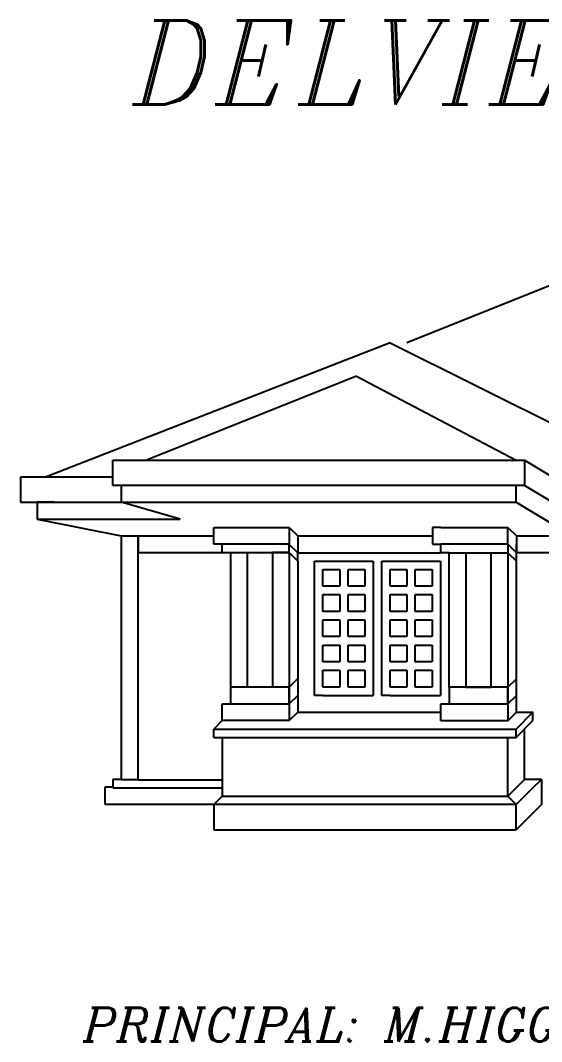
# Model space of a CAD drawing. Extents: x -179 to 299, y -6 to 250.
# Drawn here: x -178.8 to -54.7, y 6.4 to 249.6 of the extents above; entities that cross this region are included whole.
import ezdxf

# ---------------------------------------------------------------- set-up
doc = ezdxf.new("R2010")
doc.units = 0
doc.header["$LTSCALE"] = 20
doc.layers.add('1', color=7, linetype='CONTINUOUS')
doc.styles.add('ITALICC', font='ITALICC')

# ---------------------------------------------------------------- blocks, each defined once
blk = doc.blocks.new('HOUSE_EL-G5')
at = {"layer": '1', "color": 7}
for p, q in [((-78.73, 128.86), (-62.73, 128.86)), ((-62.73, 124.86), (-62.73, 128.86)), ((-62.73, 128.86), (-60.73, 126.86)), ((-60.73, 126.86), (-60.73, 122.86)), ((-62.73, 124.86), (-78.73, 124.86))]:
    blk.add_line(p, q, dxfattribs=at)
blk = doc.blocks.new('HOUSE_EL-G4')
at = {"layer": '1'}
blk.add_blockref('HOUSE_EL-G5', (0, 0), dxfattribs=at)
blk = doc.blocks.new('HOUSE_EL-G19')
at = {"layer": '1', "color": 3}
for p, q in [((-90.8, 118.87), (-86.8, 118.87)), ((-86.8, 114.87), (-90.8, 114.87)), ((-90.8, 112.87), (-86.8, 112.87))]:
    blk.add_line(p, q, dxfattribs=at)
blk = doc.blocks.new('HOUSE_EL-G15')
at = {"layer": '1', "color": 3}
for p, q in [((-90.8, 114.87), (-90.8, 118.87)), ((-86.8, 118.87), (-86.8, 114.87)), ((-90.8, 108.87), (-90.8, 112.87)), ((-86.8, 112.87), (-86.8, 108.87)), ((-86.8, 108.87), (-90.8, 108.87)), ((-90.8, 106.87), (-86.8, 106.87)), ((-90.8, 102.87), (-90.8, 106.87)), ((-86.8, 106.87), (-86.8, 102.87)), ((-86.8, 102.87), (-90.8, 102.87)), ((-90.8, 100.87), (-86.8, 100.87)), ((-90.8, 96.87), (-90.8, 100.87)), ((-86.8, 100.87), (-86.8, 96.87)), ((-86.8, 96.87), (-90.8, 96.87)), ((-90.8, 94.87), (-86.8, 94.87)), ((-90.8, 90.87), (-90.8, 94.87)), ((-86.8, 94.87), (-86.8, 90.87)), ((-86.8, 90.87), (-90.8, 90.87))]:
    blk.add_line(p, q, dxfattribs=at)
at = {"layer": '1'}
blk.add_blockref('HOUSE_EL-G19', (0, 0), dxfattribs=at)
blk = doc.blocks.new('HOUSE_EL-G20')
at = {"layer": '1', "color": 3}
for p, q in [((-84.8, 118.87), (-80.8, 118.87)), ((-80.8, 114.87), (-84.8, 114.87)), ((-84.8, 112.87), (-80.8, 112.87))]:
    blk.add_line(p, q, dxfattribs=at)
blk = doc.blocks.new('HOUSE_EL-G16')
at = {"layer": '1', "color": 3}
for p, q in [((-84.8, 114.87), (-84.8, 118.87)), ((-80.8, 118.87), (-80.8, 114.87)), ((-84.8, 108.87), (-84.8, 112.87)), ((-80.8, 112.87), (-80.8, 108.87)), ((-80.8, 108.87), (-84.8, 108.87)), ((-84.8, 106.87), (-80.8, 106.87)), ((-84.8, 102.87), (-84.8, 106.87)), ((-80.8, 106.87), (-80.8, 102.87)), ((-80.8, 102.87), (-84.8, 102.87)), ((-84.8, 100.87), (-80.8, 100.87)), ((-84.8, 96.87), (-84.8, 100.87)), ((-80.8, 100.87), (-80.8, 96.87)), ((-80.8, 96.87), (-84.8, 96.87)), ((-84.8, 94.87), (-80.8, 94.87)), ((-84.8, 90.87), (-84.8, 94.87)), ((-80.8, 94.87), (-80.8, 90.87)), ((-80.8, 90.87), (-84.8, 90.87))]:
    blk.add_line(p, q, dxfattribs=at)
at = {"layer": '1'}
blk.add_blockref('HOUSE_EL-G20', (0, 0), dxfattribs=at)
blk = doc.blocks.new('HOUSE_EL-G13')
at = {"layer": '1', "color": 3}
for p, q in [((-92.8, 88.87), (-92.8, 120.87)), ((-78.8, 120.87), (-78.8, 88.86)), ((-90.8, 88.87), (-78.8, 88.87))]:
    blk.add_line(p, q, dxfattribs=at)
at = {"layer": '1'}
for name in ['HOUSE_EL-G15', 'HOUSE_EL-G16']:
    blk.add_blockref(name, (0, 0), dxfattribs=at)
blk = doc.blocks.new('HOUSE_EL-G11')
at = {"layer": '1', "color": 3}
blk.add_line((-90.8, 88.87), (-92.8, 88.87), dxfattribs=at)
at = {"layer": '1'}
blk.add_blockref('HOUSE_EL-G13', (0, 0), dxfattribs=at)
blk = doc.blocks.new('HOUSE_EL-G9')
at = {"layer": '1', "color": 3}
blk.add_line((-92.8, 120.87), (-78.8, 120.87), dxfattribs=at)
at = {"layer": '1'}
blk.add_blockref('HOUSE_EL-G11', (0, 0), dxfattribs=at)
blk = doc.blocks.new('HOUSE_EL-G7')
at = {"layer": '1'}
blk.add_blockref('HOUSE_EL-G9', (0, 0), dxfattribs=at)
blk = doc.blocks.new('HOUSE_EL-G21')
at = {"layer": '1', "color": 3}
for p, q in [((-106.79, 118.87), (-102.79, 118.87)), ((-102.79, 114.87), (-106.79, 114.87)), ((-106.79, 112.87), (-102.79, 112.87))]:
    blk.add_line(p, q, dxfattribs=at)
blk = doc.blocks.new('HOUSE_EL-G17')
at = {"layer": '1', "color": 3}
for p, q in [((-106.79, 114.87), (-106.79, 118.87)), ((-102.79, 118.87), (-102.79, 114.87)), ((-106.79, 108.87), (-106.79, 112.87)), ((-102.79, 112.87), (-102.79, 108.87)), ((-102.79, 108.87), (-106.79, 108.87)), ((-106.79, 106.87), (-102.79, 106.87)), ((-106.79, 102.87), (-106.79, 106.87)), ((-102.79, 106.87), (-102.79, 102.87)), ((-102.79, 102.87), (-106.79, 102.87)), ((-106.79, 100.87), (-102.79, 100.87)), ((-106.79, 96.87), (-106.79, 100.87)), ((-102.79, 100.87), (-102.79, 96.87)), ((-102.79, 96.87), (-106.79, 96.87)), ((-106.79, 94.87), (-102.79, 94.87)), ((-106.79, 90.87), (-106.79, 94.87)), ((-102.79, 94.87), (-102.79, 90.87)), ((-102.79, 90.87), (-106.79, 90.87))]:
    blk.add_line(p, q, dxfattribs=at)
at = {"layer": '1'}
blk.add_blockref('HOUSE_EL-G21', (0, 0), dxfattribs=at)
blk = doc.blocks.new('HOUSE_EL-G22')
at = {"layer": '1', "color": 3}
for p, q in [((-100.79, 118.87), (-96.79, 118.87)), ((-96.79, 114.87), (-100.79, 114.87)), ((-100.79, 112.87), (-96.79, 112.87))]:
    blk.add_line(p, q, dxfattribs=at)
blk = doc.blocks.new('HOUSE_EL-G18')
at = {"layer": '1', "color": 3}
for p, q in [((-100.79, 114.87), (-100.79, 118.87)), ((-96.79, 118.87), (-96.79, 114.87)), ((-100.79, 108.87), (-100.79, 112.87)), ((-96.79, 112.87), (-96.79, 108.87)), ((-96.79, 108.87), (-100.79, 108.87)), ((-100.79, 106.87), (-96.79, 106.87)), ((-100.79, 102.87), (-100.79, 106.87)), ((-96.79, 106.87), (-96.79, 102.87)), ((-96.79, 102.87), (-100.79, 102.87)), ((-100.79, 100.87), (-96.79, 100.87)), ((-100.79, 96.87), (-100.79, 100.87)), ((-96.79, 100.87), (-96.79, 96.87)), ((-96.79, 96.87), (-100.79, 96.87)), ((-100.79, 94.87), (-96.79, 94.87)), ((-100.79, 90.87), (-100.79, 94.87)), ((-96.79, 94.87), (-96.79, 90.87)), ((-96.79, 90.87), (-100.79, 90.87))]:
    blk.add_line(p, q, dxfattribs=at)
at = {"layer": '1'}
blk.add_blockref('HOUSE_EL-G22', (0, 0), dxfattribs=at)
blk = doc.blocks.new('HOUSE_EL-G14')
at = {"layer": '1', "color": 3}
for p, q in [((-108.79, 88.87), (-108.79, 120.87)), ((-94.79, 120.87), (-94.79, 88.86)), ((-106.79, 88.87), (-94.79, 88.87))]:
    blk.add_line(p, q, dxfattribs=at)
at = {"layer": '1'}
for name in ['HOUSE_EL-G17', 'HOUSE_EL-G18']:
    blk.add_blockref(name, (0, 0), dxfattribs=at)
blk = doc.blocks.new('HOUSE_EL-G12')
at = {"layer": '1', "color": 3}
blk.add_line((-106.79, 88.87), (-108.79, 88.87), dxfattribs=at)
at = {"layer": '1'}
blk.add_blockref('HOUSE_EL-G14', (0, 0), dxfattribs=at)
blk = doc.blocks.new('HOUSE_EL-G10')
at = {"layer": '1', "color": 3}
blk.add_line((-108.79, 120.87), (-94.79, 120.87), dxfattribs=at)
at = {"layer": '1'}
blk.add_blockref('HOUSE_EL-G12', (0, 0), dxfattribs=at)
blk = doc.blocks.new('HOUSE_EL-G8')
at = {"layer": '1'}
blk.add_blockref('HOUSE_EL-G10', (0, 0), dxfattribs=at)
blk = doc.blocks.new('HOUSE_EL-G6')
at = {"layer": '1'}
for name in ['HOUSE_EL-G8', 'HOUSE_EL-G7']:
    blk.add_blockref(name, (0, 0), dxfattribs=at)
blk = doc.blocks.new('HOUSE_EL-G59')
at = {"layer": '1', "color": 7}
for p, q in [((-60.72, 126.84), (-32.72, 126.84)), ((-32.72, 126.84), (-32.72, 122.84)), ((-32.72, 122.84), (-60.72, 122.84))]:
    blk.add_line(p, q, dxfattribs=at)

msp = doc.modelspace()

# ---------------------------------------------------------------- linework, layer by layer
at = {"layer": '1', "color": 7}
for p, q in [((13.21, 212.87), (-86.79, 172.87)), ((-90.79, 172.87), (-172.79, 140.87)), ((-90.79, 172.87), (-22.79, 138.87)), ((-98.79, 164.87), (-148.79, 144.87)), ((-98.79, 164.87), (-60.79, 144.87)), ((-156.79, 144.87), (-58.79, 144.87)), ((-156.79, 138.87), (-156.79, 144.87)), ((-58.79, 144.87), (-58.79, 138.87)), ((-58.79, 144.87), (-48.79, 138.87)), ((-156.79, 140.87), (-178.79, 140.87)), ((-178.79, 140.87), (-178.79, 134.87)), ((-156.79, 138.87), (-156.79, 140.87)), ((-58.79, 138.87), (-156.79, 138.87)), ((-150.79, 138.87), (-154.79, 138.87)), ((-154.79, 138.87), (-154.79, 134.87)), ((-60.79, 134.87), (-60.79, 138.87)), ((-48.79, 132.87), (-58.79, 138.87)), ((-178.79, 134.87), (-60.79, 134.87)), ((-170.79, 134.87), (-174.79, 134.87)), ((-174.79, 134.87), (-174.79, 130.87)), ((-140.79, 130.87), (-154.79, 134.87)), ((-60.79, 134.87), (-50.79, 128.87)), ((-174.79, 130.87), (-140.79, 130.87)), ((-174.79, 130.87), (-154.79, 126.87)), ((-154.79, 126.87), (-154.79, 68.87)), ((-154.79, 126.87), (-132.79, 126.87)), ((-150.79, 68.87), (-150.79, 126.87)), ((-150.79, 126.87), (-150.79, 122.87)), ((-132.79, 128.86), (-114.79, 128.86)), ((-132.79, 124.86), (-132.79, 128.86)), ((-114.79, 128.86), (-114.79, 124.86)), ((-114.79, 128.86), (-112.79, 126.86)), ((-112.79, 126.86), (-112.79, 122.86)), ((-112.79, 126.86), (-80.73, 126.86)), ((-78.73, 128.86), (-80.73, 128.86)), ((-80.73, 128.86), (-80.73, 124.86)), ((-114.79, 124.86), (-132.79, 124.86)), ((-130.79, 122.87), (-130.79, 124.87)), ((-114.79, 122.87), (-114.79, 124.87)), ((-112.79, 122.84), (-114.79, 124.84)), ((-80.73, 124.86), (-78.73, 124.86)), ((-78.74, 122.85), (-78.74, 124.85)), ((-78.73, 124.86), (-78.73, 124.86)), ((-62.74, 124.85), (-62.74, 82.85)), ((-60.73, 122.86), (-62.73, 124.86)), ((-60.74, 84.85), (-60.74, 124.85)), ((-150.79, 122.87), (-130.79, 122.87)), ((-130.79, 122.87), (-114.79, 122.87)), ((-130.79, 122.87), (-128.79, 122.87)), ((-128.79, 122.87), (-128.79, 86.87)), ((-128.79, 122.87), (-126.79, 122.87)), ((-128.79, 122.87), (-124.79, 122.87)), ((-124.79, 122.87), (-124.79, 90.87)), ((-120.79, 122.87), (-118.79, 122.87)), ((-118.79, 122.87), (-118.79, 90.87)), ((-114.79, 122.87), (-118.79, 122.87)), ((-114.79, 122.87), (-114.79, 86.87)), ((-114.79, 122.87), (-112.79, 120.87)), ((-112.79, 120.87), (-112.79, 122.87)), ((-112.79, 122.85), (-78.79, 122.85)), ((-76.74, 122.85), (-78.74, 122.85)), ((-76.74, 90.85), (-76.74, 122.85)), ((-76.74, 122.85), (-62.74, 122.85)), ((-76.74, 122.85), (-72.74, 122.85)), ((-72.74, 122.85), (-72.74, 90.85)), ((-66.74, 90.85), (-66.74, 122.85)), ((-62.74, 122.85), (-60.74, 120.85)), ((-62.74, 122.85), (-62.74, 118.85)), ((-112.79, 120.87), (-112.79, 84.87)), ((-114.79, 90.87), (-112.79, 92.87)), ((-62.74, 90.85), (-60.74, 92.85)), ((-114.79, 90.87), (-128.79, 90.87)), ((-114.79, 86.87), (-114.79, 90.87)), ((-62.74, 90.85), (-76.74, 90.85)), ((-76.74, 90.85), (-76.74, 86.85)), ((-72.74, 90.85), (-66.74, 90.85)), ((-62.74, 86.85), (-62.74, 90.85)), ((-62.74, 86.85), (-62.74, 90.85)), ((-114.79, 86.87), (-112.79, 88.87)), ((-62.74, 86.85), (-60.74, 88.85)), ((-130.79, 82.87), (-130.79, 86.87)), ((-130.79, 86.87), (-128.79, 86.87)), ((-128.79, 86.87), (-114.79, 86.87)), ((-114.79, 86.87), (-114.79, 82.87)), ((-78.74, 86.85), (-62.74, 86.85)), ((-78.74, 82.85), (-78.74, 86.85)), ((-130.79, 82.87), (-132.79, 80.87)), ((-114.79, 82.87), (-130.79, 82.87)), ((-114.79, 82.87), (-112.79, 84.87)), ((-112.79, 84.87), (-78.79, 84.87)), ((-62.74, 82.85), (-78.74, 82.85)), ((-62.74, 82.85), (-60.74, 84.85)), ((-60.79, 80.87), (-56.79, 84.87)), ((-60.79, 78.87), (-56.79, 82.87)), ((-60.74, 84.85), (-58.74, 84.85)), ((-58.74, 84.85), (-56.74, 84.85)), ((-56.79, 82.87), (-56.79, 84.87)), ((-132.79, 80.87), (-60.79, 80.87)), ((-132.79, 80.87), (-130.79, 80.87)), ((-132.79, 78.87), (-132.79, 80.87)), ((-62.79, 80.87), (-62.79, 80.86)), ((-60.79, 78.87), (-60.79, 80.87)), ((-58.79, 78.87), (-58.79, 80.87)), ((-132.79, 78.87), (-62.79, 78.87)), ((-132.79, 78.87), (-132.79, 78.87)), ((-130.79, 78.86), (-130.79, 64.87)), ((-62.79, 78.88), (-62.79, 78.87)), ((-62.79, 78.87), (-60.79, 78.87)), ((-62.79, 64.87), (-62.79, 78.86)), ((-58.79, 68.87), (-58.79, 78.87)), ((-154.79, 68.87), (-156.79, 68.87)), ((-156.79, 68.87), (-156.79, 66.87)), ((-154.79, 68.87), (-150.79, 68.87)), ((-150.76, 68.78), (-130.76, 68.78)), ((-62.79, 64.87), (-58.79, 68.87)), ((-56.79, 68.87), (-58.79, 68.87)), ((-56.79, 66.87), (-54.79, 68.87)), ((-54.79, 68.87), (-56.79, 68.87)), ((-54.79, 68.87), (-54.79, 62.87)), ((-156.69, 67), (-158.69, 67)), ((-158.69, 67), (-158.69, 63)), ((-156.79, 66.87), (-130.79, 66.87)), ((-156.79, 66.87), (-154.79, 66.87)), ((-156.79, 66.87), (-154.79, 66.87)), ((-60.79, 62.87), (-56.79, 66.87)), ((-130.79, 64.87), (-132.79, 62.87)), ((-130.79, 64.87), (-62.79, 64.87)), ((-60.79, 62.87), (-62.79, 64.87)), ((-158.69, 63), (-132.69, 63)), ((-60.79, 62.87), (-132.79, 62.87)), ((-132.79, 62.87), (-132.79, 56.87)), ((-60.79, 56.87), (-60.79, 62.87)), ((-54.79, 62.87), (-58.79, 58.87)), ((-58.79, 58.87), (-60.79, 56.87)), ((-132.79, 56.87), (-60.79, 56.87))]:
    msp.add_line(p, q, dxfattribs=at)
at = {"layer": '1', "color": 3}
msp.add_line((-108.79, 108.87), (-108.79, 110.87), dxfattribs=at)

# ---------------------------------------------------------------- block references
at = {"layer": '1'}
for name in ['HOUSE_EL-G4', 'HOUSE_EL-G59', 'HOUSE_EL-G6']:
    msp.add_blockref(name, (0, 0), dxfattribs=at)

# ---------------------------------------------------------------- texts
at = {"layer": '1', "color": 5, "style": 'ITALICC'}
for s, height, p in [('DELVIEW ARCHITECTURAL', 20, (-152.11, 229.63)), ('PRINCIPAL: M.HIGGINSON', 8, (-163.84, 6.43))]:
    msp.add_text(s, height=height, dxfattribs=at).set_placement(p)

doc.saveas('drawing.dxf')
